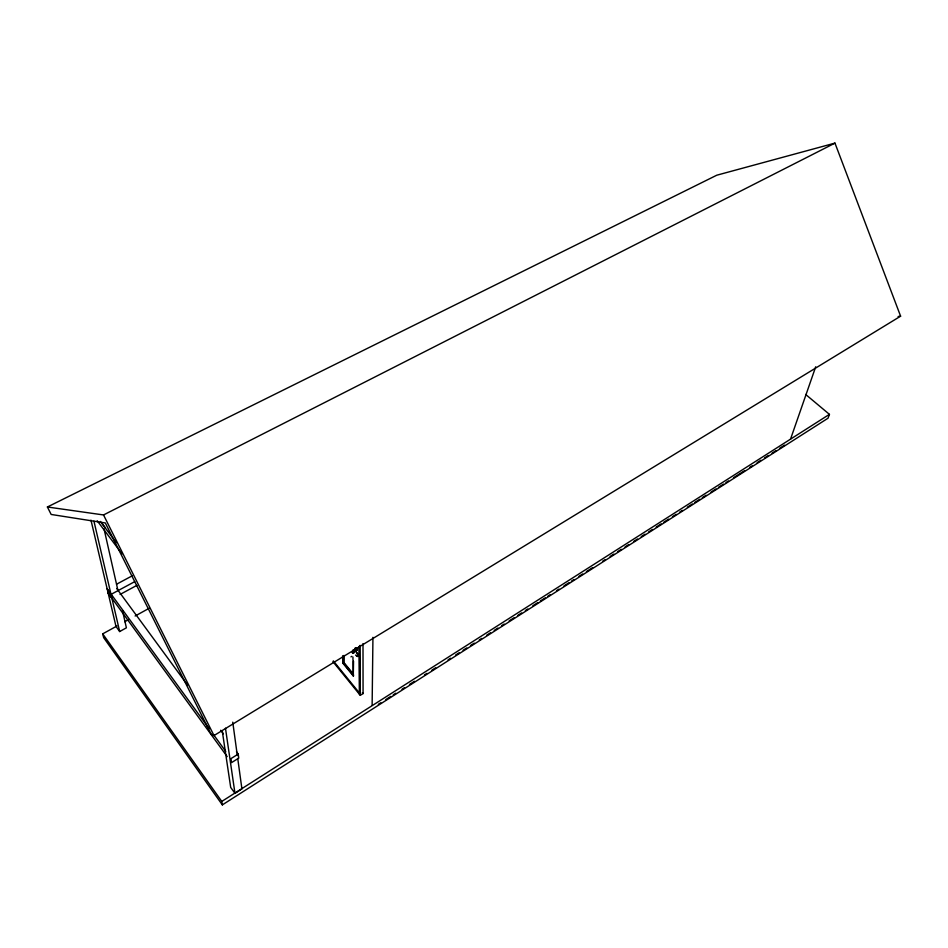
<?xml version="1.0" encoding="UTF-8"?>
<svg xmlns="http://www.w3.org/2000/svg" width="948" height="948" viewBox="0 0 948 948"><rect width="100%" height="100%" fill="white"/><g stroke="black" fill="none" stroke-linecap="round" stroke-linejoin="round"><path stroke-width="1.42" d="M372.126 705.371L372.943 637.329M790.514 439.197L815.707 366.781M805.682 394.475L829.441 414.359L828.031 418.21L222.342 804.888L103.652 637.649L102.704 633.856L116.971 626M378.323 704.352L380.812 702.764M385.8 699.588L390.777 696.401M393.278 694.813L395.766 693.225M401.999 689.255L404.488 687.655M409.477 684.48L414.454 681.304M424.431 674.94L426.92 673.353M431.909 670.165L435.642 667.783M448.108 659.832L450.596 658.244M455.585 655.056L459.318 652.674M463.062 650.292L466.795 647.911M470.528 645.517L474.273 643.135M479.261 639.959L481.75 638.36M486.739 635.184L490.471 632.802M494.204 630.42L497.949 628.026M501.682 625.644L504.182 624.057M509.159 620.869L514.148 617.693M517.881 615.311L521.625 612.918M525.358 610.536L527.858 608.948M532.835 605.772L537.824 602.584M540.313 600.996L545.301 597.821M547.79 596.221L550.29 594.633M556.512 590.663L559.012 589.075M563.989 585.888L568.978 582.712M571.466 581.124L573.967 579.524M578.944 576.348L582.688 573.967M586.421 571.585L592.654 567.603M602.62 561.24L605.12 559.652M610.097 556.476L613.842 554.082M617.575 551.7L621.319 549.319M625.052 546.937L628.785 544.543M633.774 541.367L637.518 538.985M641.251 536.592L644.995 534.21M648.728 531.828L652.461 529.434M656.206 527.052L661.194 523.877M663.683 522.289L668.672 519.101M672.405 516.719L676.137 514.337M679.882 511.944L682.37 510.356M687.359 507.18L692.348 503.992M694.837 502.404L699.814 499.229M702.314 497.641L706.047 495.247M711.036 492.071L716.024 488.895M718.513 487.296L723.49 484.12M725.99 482.532L728.479 480.944M733.468 477.756L744.678 470.599M749.667 467.423L752.155 465.835M757.144 462.66L760.877 460.266M764.621 457.884L768.354 455.502M772.099 453.108L775.831 450.727M779.576 448.345L784.553 445.157M222.342 804.888L221.785 801.439L829.441 414.359M222.223 730.707L230.696 787.421L234.974 793.358L241.918 788.937L237.735 758.447M332.985 661.704L360.287 695.322L363.072 693.569L363.001 643.585M238.209 754.087L230.98 758.59L231.561 762.607L238.754 758.116L238.209 754.087L236.455 751.705M342.631 655.826L342.785 663.102L353.284 675.983L353.533 661.254M350.961 656.869L351.791 656.36M342.785 663.102L343.058 657.035M353.13 674.538L343.721 663.019L343.982 655.435M213.987 735.565L900.6 316.182L834.963 143.112L716.759 175.214L47.4 506.99L51.156 514.456L105.323 522.964L211.155 734.214L213.987 735.565L103.533 514.954L47.4 506.99M90.972 520.144L116 626.438L119.673 631.546L126.392 627.825L122.493 610.619M124.745 621.722L128.644 619.577M135.126 616.01L149.393 608.154M120.052 594.455L136.903 585.354M134.687 581.669L111.248 594.278L112.267 598.65L108.499 593.472L107.468 589.087M116.568 584.205L132.175 575.851M103.533 514.954L834.963 143.112M898.123 316.549L900.6 316.182M344.124 662.77L353.533 674.289M343.188 662.865L353.687 675.734M362.385 692.715L363.072 693.569M333.305 660.875L359.482 693.083M355.619 648.918L356.946 649.795L356.424 648.041M101.685 522.952L105.228 527.669M100.393 521.471L116.32 542.683M97.194 520.748L122.043 553.893M116.687 588.483L187.503 684.989M220.718 730.256L223.349 733.835M107.1 588.637L209.176 728.668M213.537 734.653L225.743 751.409M108.131 593.021L227.212 756.634M102.704 633.856L221.785 801.439M355.749 647.887L356.519 650.055L354.943 648.764M355.583 647.97L355.666 649.368L355.263 647.757M93.947 521.175L119.673 631.546M104.031 528.842L117.955 590.533M225.47 728.171L234.974 793.358M232.758 722.163L237.332 755.544M343.567 655.672L343.721 663.019M353 649.925L353.035 652.817M352.929 657.011L353.284 675.983M360.086 645.363L360.287 695.322M359.363 646.37L359.6 694.469M359.245 646.394L359.493 694.339M356.531 648.005A2.263 0.687 59.5 0 1 357.1 650.186A2.263 0.687 59.5 0 1 355.571 649.048M356.744 647.875A2.263 0.687 59.5 0 1 357.384 649.854A2.263 0.687 59.5 0 1 356.448 649.736M356.116 649.368A2.263 0.687 59.5 0 1 355.773 648.93M355.725 655.009A3.519 1.067 59.4 0 0 357.195 656.395L357.562 656.49A3.519 1.067 59.4 0 0 357.503 654.144L355.619 651.181A3.519 1.067 59.4 0 0 354.374 652.686M356.46 655.506A3.519 1.067 59.4 0 0 357.408 656.277L357.763 656.36A3.519 1.067 59.4 0 0 357.716 654.013L355.832 651.051A3.519 1.067 59.4 0 0 354.149 650.66M352.312 652.674L353.426 653.326L352.312 652.674"/></g></svg>
